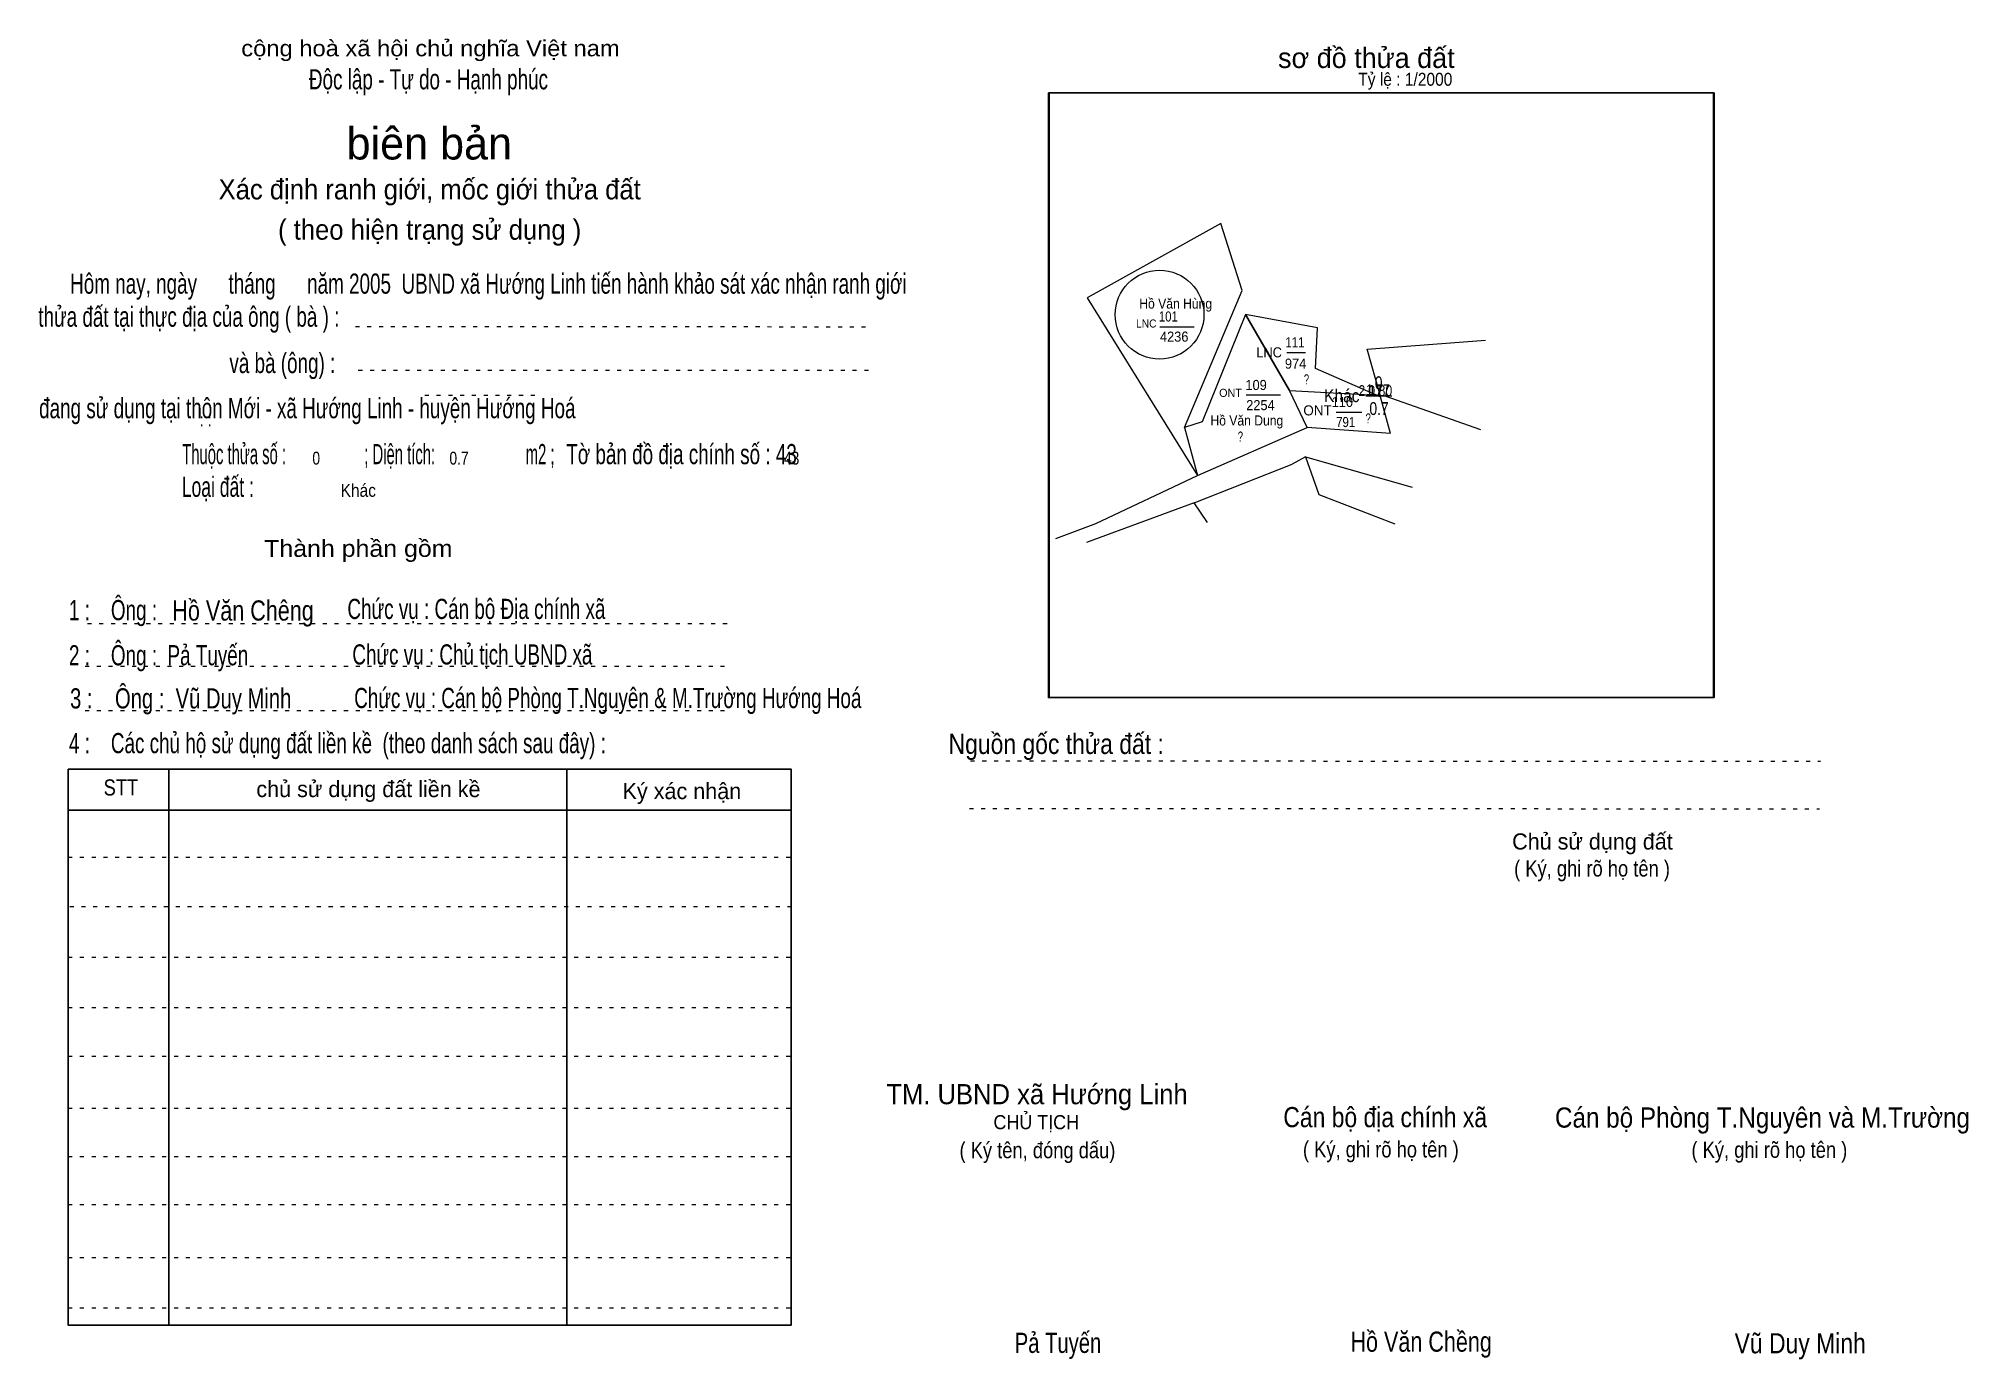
# Model space of a CAD drawing. Header units: centimetres. Extents: x -1.5 to 46.4, y -3.9 to 28.9.
import ezdxf
from ezdxf.enums import TextEntityAlignment as Align

# ---------------------------------------------------------------- set-up
doc = ezdxf.new("R2010")
doc.units = ezdxf.units.CM
doc.header["$LTSCALE"] = 0.16
doc.linetypes.add('DOTTED', pattern=[1.5, 0.3, -1.2])
for name, color, linetype, lineweight in [('1', 7, 'Continuous', 13), ('15', 7, 'Continuous', 13), ('16', 7, 'Continuous', 13), ('2', 7, 'Continuous', 25), ('22', 7, 'Continuous', 13), ('33', 7, 'Continuous', 13), ('5', 7, 'DOTTED', 13)]:
    doc.layers.add(name, color=color, linetype=linetype, lineweight=lineweight)
doc.layers.add('34', color=7, linetype='Continuous')
doc.layers.add('51', color=7, linetype='Continuous')

msp = doc.modelspace()

# ---------------------------------------------------------------- linework, layer by layer
at = {"layer": '1'}
msp.add_circle((26.32, 22.02), 1.102, dxfattribs=at)
at = {"layer": '15'}
for p, q in [((26.33, 21.72), (27.18, 21.72)), ((29.48, 21.08), (29.94, 21.08)), ((28.47, 20.03), (29.32, 20.03)), ((30.7, 19.6), (31.34, 19.6))]:
    msp.add_line(p, q, dxfattribs=at)
at = {"layer": '16'}
for points in [[(28.45, 22.02), (27.38, 19.36), (26.94, 19.22), (27.26, 18.03), (29.98, 19.22), (29.54, 20.14)], [(28.45, 22.02), (29.54, 20.14), (31.7, 20.02), (30.19, 20.68), (30.24, 21.69)]]:
    msp.add_lwpolyline(points, close=True, dxfattribs=at)
at = {"layer": '2'}
msp.add_lwpolyline([(23.56, 27.52), (40.06, 27.52), (40.06, 12.52), (23.56, 12.52)], close=True, dxfattribs=at)
at = {"layer": '22'}
for p, q in [((32.05, 19.07), (29.98, 19.22)), ((27.18, 17.35), (29.61, 18.31)), ((29.94, 18.49), (29.61, 18.31)), ((29.94, 18.49), (32.59, 17.74))]:
    msp.add_line(p, q, dxfattribs=at)
for points in [[(26.94, 19.22), (28.37, 22.62), (27.84, 24.28), (24.52, 22.44), (27.26, 18.03)], [(31.79, 20.02), (31.47, 21.16), (34.41, 21.39)], [(31.8, 19.98), (31.7, 20.02), (31.79, 20.02)], [(32.05, 19.07), (31.8, 19.98), (31.79, 20.02)], [(31.79, 20.02), (31.91, 20.01), (34.28, 19.17)], [(29.94, 18.49), (30.27, 17.56), (32.16, 16.83)], [(23.75, 16.47), (24.74, 16.84), (27.26, 18.03)], [(27.51, 16.86), (27.18, 17.35), (24.51, 16.37)]]:
    msp.add_lwpolyline(points, dxfattribs=at)
msp.add_lwpolyline([(31.8, 19.98), (31.79, 20.02), (31.7, 20.02)], close=True, dxfattribs=at)
at = {"layer": '33'}
msp.add_line((31.44, 20.01), (32.08, 20.01), dxfattribs=at)
at = {"layer": '5'}
for p, q in [((6.37, 21.73), (19.21, 21.72)), ((6.44, 20.64), (19.25, 20.64)), ((8.09, 20.02), (10.86, 20.02)), ((-0.28, 14.36), (15.72, 14.36)), ((-0.34, 13.3), (15.66, 13.3)), ((-0.34, 12.2), (15.66, 12.2)), ((21.63, 10.95), (42.72, 10.94)), ((21.6, 9.77), (42.69, 9.76)), ((-0.76, 8.56), (17.18, 8.56)), ((-0.72, 7.34), (17.22, 7.34)), ((-0.76, 6.08), (17.18, 6.08)), ((-0.76, 4.83), (17.18, 4.83)), ((-0.76, 3.62), (17.18, 3.62)), ((-0.76, 2.33), (17.18, 2.33)), ((-0.76, 1.13), (17.18, 1.13)), ((-0.76, -0.06), (17.18, -0.06)), ((-0.76, -1.37), (17.18, -1.37)), ((-0.76, -2.62), (17.18, -2.62))]:
    msp.add_line(p, q, dxfattribs=at)
at = {"layer": '5', "linetype": 'Continuous', "lineweight": 25}
for p, q in [((1.74, 10.74), (1.74, -3.05)), ((11.61, 10.74), (11.61, -3.05)), ((-0.76, 9.73), (17.18, 9.73))]:
    msp.add_line(p, q, dxfattribs=at)
for points in [[(23.58, 27.52), (40.08, 27.52), (40.08, 12.52), (23.58, 12.52)], [(-0.76, 10.74), (17.18, 10.74), (17.18, -3.05), (-0.76, -3.05)]]:
    msp.add_lwpolyline(points, close=True, dxfattribs=at)

# ---------------------------------------------------------------- texts
at = {"layer": '15'}
for s, width, p in [('101', 0.85, (26.3, 21.85)), ('4236', 0.95, (26.33, 21.35)), ('LNC', 0.95, (28.72, 20.96)), ('111', 0.85, (29.44, 21.21)), ('974', 0.95, (29.43, 20.68)), ('109', 0.95, (28.45, 20.15)), ('2254', 0.95, (28.47, 19.65)), ('110', 0.95, (30.59, 19.73)), ('791', 0.85, (30.7, 19.23))]:
    msp.add_text(s, height=0.25, dxfattribs=dict(at, width=width)).set_placement(p)
at = {"layer": '16'}
for s, width, p in [('Hồ Văn Hùng', 0.9, (26.72, 22.17)), ('?', 0.7, (29.965, 20.29)), ('Hồ Văn Dung', 0.9, (28.485, 19.27)), ('?', 0.7, (31.495, 19.32)), ('?', 0.7, (28.325, 18.87))]:
    msp.add_text(s, height=0.25, dxfattribs=dict(at, width=width)).set_placement(p, align=Align.CENTER)
at = {"layer": '22', "width": 0.95}
msp.add_text('LNC', height=0.2, dxfattribs=at).set_placement((25.99, 21.7), align=Align.CENTER)
at = {"layer": '22'}
for height, p in [(0.2, (28.08, 19.98)), (0.25, (30.24, 19.52))]:
    msp.add_text('ONT', height=height, dxfattribs=at).set_placement(p, align=Align.CENTER)
at = {"layer": '33', "width": 0.9}
msp.add_text('Khác', height=0.32, dxfattribs=at).set_placement((31.28, 19.85), align=Align.RIGHT)
at = {"layer": '33', "width": 0.8}
for s, p in [('0', (31.755, 20.17)), ('0.7', (31.765, 19.53))]:
    msp.add_text(s, height=0.32, dxfattribs=at).set_placement(p, align=Align.CENTER)
at = {"layer": '34'}
for s, width, p in [(': : ', 0.85, (2.5, 19.25)), ('0', 0.8, (5.3, 18.3)), ('0.7', 0.8, (8.7, 18.3)), ('43', 0.8, (17, 18.3)), ('Khác', 0.9, (6, 17.5))]:
    msp.add_text(s, height=0.32, dxfattribs=dict(at, width=width)).set_placement(p)
at = {"layer": '5'}
for s, height, width, p in [('cộng hoà xã hội chủ nghĩa Việt nam', 0.4, 1.1, (8.23, 28.43)), ('Độc lập - Tự do - Hạnh phúc', 0.5, 0.7, (8.18, 27.61)), ('Xác định ranh giới, mốc giới thửa đất', 0.5, 0.95, (8.21, 24.88)), ('( theo hiện trạng sử dụng )', 0.5, 0.95, (8.21, 23.88)), ('Thành phần gồm', 0.42, 1.1, (6.44, 16.01)), ('Hồ Văn Chêng', 0.5, 0.8, (3.58, 14.43)), ('Chức vụ : Cán bộ Địa chính xã', 0.5, 0.7, (9.37, 14.47)), ('Chức vụ : Chủ tịch UBND xã', 0.5, 0.7, (9.27, 13.34)), ('Chức vụ : Cán bộ Phòng T.Nguyên & M.Trường Hướng Hoá', 0.5, 0.7, (12.63, 12.26)), ('    Nguồn gốc thửa đất :', 0.5, 0.85, (23.44, 11.12)), ('( Ký, ghi rõ họ tên )', 0.4, 0.85, (37.05, 8.08)), ('CHỦ TỊCH', 0.35, 0.95, (23.26, 1.81)), ('( Ký tên, đóng dấu)', 0.4, 0.85, (23.29, 1.09)), ('( Ký, ghi rõ họ tên )', 0.4, 0.85, (31.81, 1.11)), ('( Ký, ghi rõ họ tên )', 0.4, 0.85, (41.45, 1.1)), ('Pả Tuyến', 0.5, 0.75, (23.8, -3.74)), ('Hồ Văn Chềng', 0.5, 0.8, (32.81, -3.71)), ('Vũ Duy Minh', 0.5, 0.85, (42.215, -3.75))]:
    msp.add_text(s, height=height, dxfattribs=dict(at, width=width)).set_placement(p, align=Align.CENTER)
msp.add_text('sơ đồ thửa đất', height=0.5, dxfattribs=at).set_placement((29.26, 28.14))
for s, height, p in [('biên bản', 0.8, (8.2, 25.87)), ('      chủ sử dụng đất liền kề', 0.4, (6.245, 10.05)), ('   Ký xác nhận', 0.4, (14.245, 10)), ('Chủ sử dụng đất', 0.4, (37.06, 8.75))]:
    msp.add_text(s, height=height, dxfattribs=at).set_placement(p, align=Align.CENTER)
for s, height, width, p in [('   Hôm nay, ngày      tháng      năm 2005  UBND xã Hướng Linh tiến hành khảo sát xác nhận ranh giới ', 0.5, 0.7, (-1.1, 22.54)), ('thửa đất tại thực địa của ông ( bà ) :                                       ', 0.5, 0.7, (-1.5, 21.72)), ('                                     và bà (ông) :', 0.5, 0.7, (-1.57, 20.57)), (' đang sử dụng tại thôn Mới - xã Hướng Linh - huyện Hướng Hoá', 0.5, 0.7, (-1.61, 19.45)), ('Thuộc thửa số :                   ; Diện tích:                      m2 ;                                            ', 0.5, 0.55, (2.07, 18.31)), ('Tờ bản đồ địa chính số : 43', 0.5, 0.7, (11.6, 18.31)), ('Loại đất :  ', 0.5, 0.65, (2.06, 17.5)), ('    1 :    Ông :                                                        ', 0.5, 0.7, (-1.26, 14.44)), ('    2 :    Ông :  Pả Tuyến', 0.5, 0.7, (-1.26, 13.32)), ('    3 :    Ông :  Vũ Duy Minh', 0.5, 0.75, (-1.27, 12.25)), ('    4 :    Các chủ hộ sử dụng đất liền kề  (theo danh sách sau đây) :', 0.5, 0.7, (-1.26, 11.14)), ('STT', 0.4, 0.85, (0.12, 10.09)), ('TM. UBND xã Hướng Linh', 0.5, 0.95, (19.54, 2.43)), ('Cán bộ địa chính xã  ', 0.5, 0.85, (29.39, 1.86)), ('Cán bộ Phòng T.Nguyên và M.Trường', 0.5, 0.9, (36.13, 1.85))]:
    msp.add_text(s, height=height, dxfattribs=dict(at, width=width)).set_placement(p)
at = {"layer": '51', "width": 0.9}
msp.add_text('Tỷ lệ : 1/2000', height=0.32, dxfattribs=at).set_placement((31.25, 27.7))
at = {"layer": '51', "width": 0.85}
for s, p in [('2.17', (31.55, 20)), ('1.77', (31.74, 20.02)), ('0.80', (31.795, 20))]:
    msp.add_text(s, height=0.27, dxfattribs=at).set_placement(p, align=Align.CENTER)

doc.saveas('drawing.dxf')
